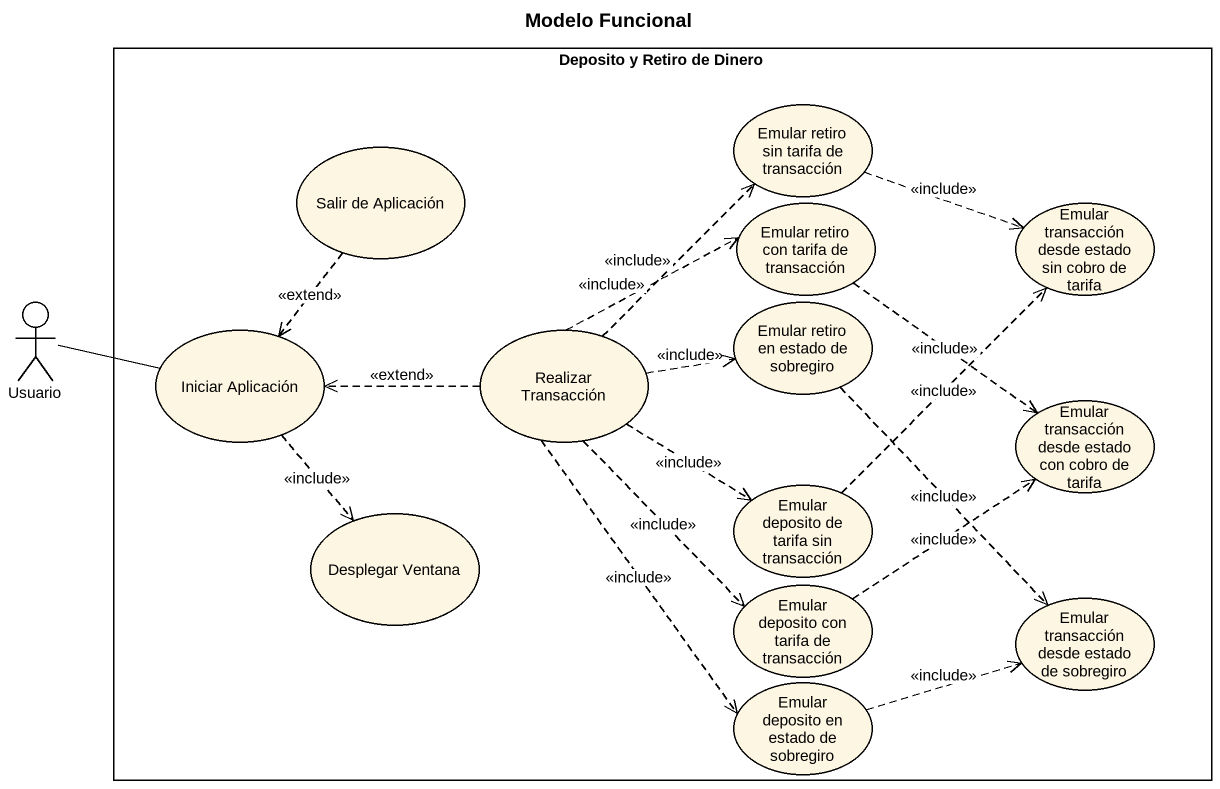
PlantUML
@startuml
title Modelo Funcional
rectangle "Deposito y Retiro de Dinero" as Deposito_y_Retiro_de_Dinero {
  usecase "Emular retiro sin tarifa de transacción" as Emular_retiro_sin_tarifa_de
  usecase "Salir de Aplicación" as Salir_de_Aplicación
  usecase "Emular retiro con tarifa de transacción" as Emular_retiro_con_tarifa_de
  usecase "Emular transacción desde estado sin cobro de tarifa" as Emular_transacción_desde
  usecase "Emular retiro en estado de sobregiro" as Emular_retiro_en_estado_de
  usecase "Iniciar Aplicación" as Iniciar_Aplicación
  usecase "Realizar Transacción" as Realizar_Transacción
  usecase "Emular transacción desde estado con cobro de tarifa" as Emular_transacción_desde_2
  usecase "Emular deposito de tarifa sin transacción" as Emular_deposito_de_tarifa
  usecase "Desplegar Ventana" as Desplegar_Ventana
  usecase "Emular deposito con tarifa de transacción" as Emular_deposito_con_tarifa
  usecase "Emular transacción desde estado de sobregiro" as Emular_transacción_desde_3
  usecase "Emular deposito en estado de sobregiro" as Emular_deposito_en_estado
}
actor Usuario
Emular_retiro_sin_tarifa_de .right.> Emular_transacción_desde : <<include>>
Salir_de_Aplicación ..> Iniciar_Aplicación : <<extend>>
Emular_retiro_con_tarifa_de ..> Emular_transacción_desde_2 : <<include>>
Usuario -right- Iniciar_Aplicación
Emular_retiro_en_estado_de ..> Emular_transacción_desde_3 : <<include>>
Iniciar_Aplicación ..> Desplegar_Ventana : <<include>>
Realizar_Transacción .up.> Emular_retiro_sin_tarifa_de : <<include>>
Realizar_Transacción .right.> Emular_retiro_con_tarifa_de : <<include>>
Realizar_Transacción .right.> Emular_retiro_en_estado_de : <<include>>
Realizar_Transacción .left.> Iniciar_Aplicación : <<extend>>
Realizar_Transacción ..> Emular_deposito_de_tarifa : <<include>>
Realizar_Transacción ..> Emular_deposito_con_tarifa : <<include>>
Realizar_Transacción ..> Emular_deposito_en_estado : <<include>>
Emular_deposito_de_tarifa .up.> Emular_transacción_desde : <<include>>
Emular_deposito_con_tarifa .up.> Emular_transacción_desde_2 : <<include>>
Emular_deposito_en_estado .right.> Emular_transacción_desde_3 : <<include>>
@enduml
